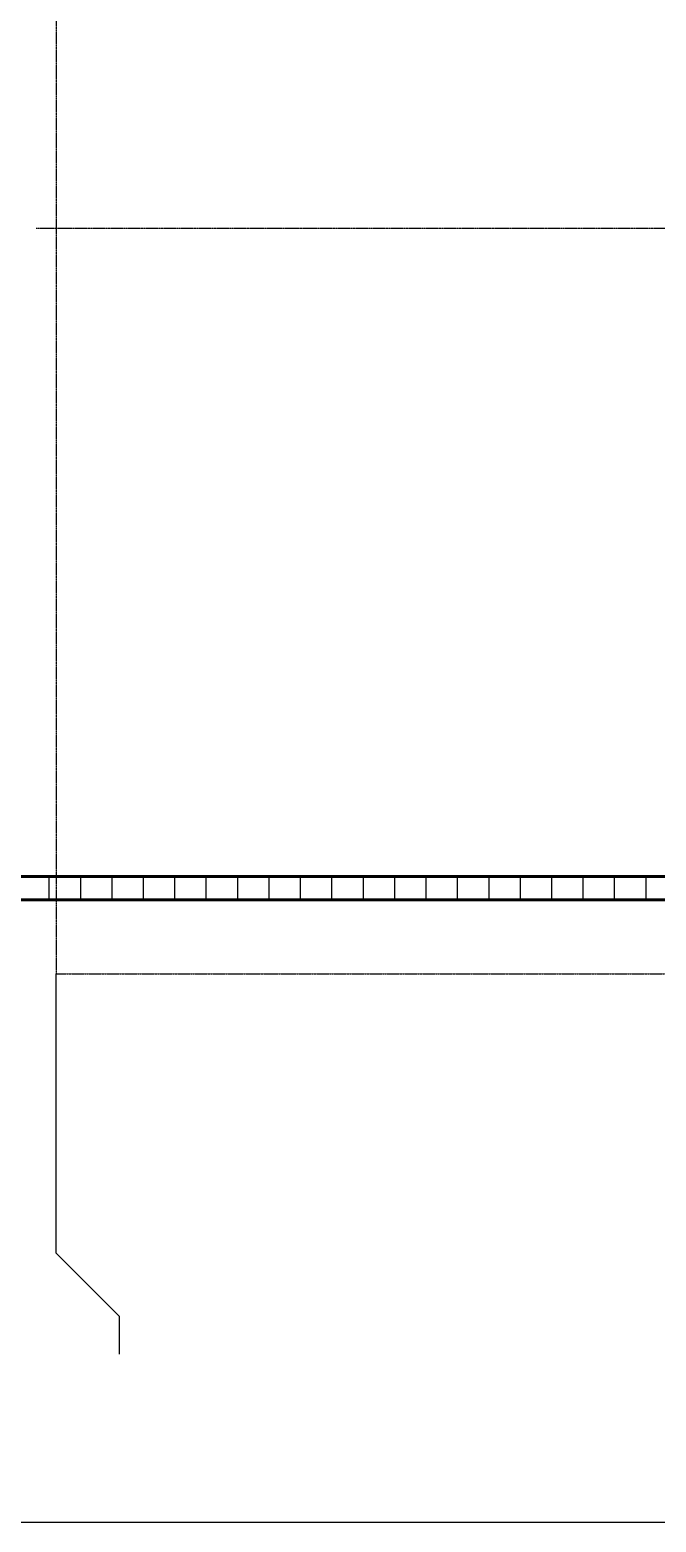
# Model space of a CAD drawing. Header units: inches. Extents: x -21257 to 11444, y 0 to 8704.
# Drawn here: x 6934 to 7532, y 0 to 1425 of the extents above; entities that cross this region are included whole.
import ezdxf

# ---------------------------------------------------------------- set-up
doc = ezdxf.new("R2010")
doc.units = ezdxf.units.IN
doc.header["$MEASUREMENT"] = 0
doc.linetypes.add('CENTER2', pattern=[1.125, 0.75, -0.125, 0.125, -0.125])
for name, color, linetype in [('500-CONV-LAYOUT', 4, 'Continuous'), ('500-CONV-LAYOUT-LOWER', 4, 'Continuous'), ('Bldg_Cline', 8, 'CENTER2'), ('Bldg_Colnum', 8, 'Continuous'), ('ECT_PAGE_FRAM', 7, 'Continuous')]:
    doc.layers.add(name, color=color, linetype=linetype)

# ---------------------------------------------------------------- blocks, each defined once
blk = doc.blocks.new('Promise-US15-100330-00-10-003 Bldg Colums')
at = {"layer": 'Bldg_Cline'}
for p, q in [((6031, 7192), (6031, 8)), ((6012, 720), (10016, 720)), ((6031, 8), (10035, 8))]:
    blk.add_line(p, q, dxfattribs=at)
at = {"layer": 'Bldg_Colnum'}
for p, q in [((6031, -258.5), (6031, 8)), ((6091.5, -319), (6031, -258.5)), ((6091.5, -355), (6091.5, -319))]:
    blk.add_line(p, q, dxfattribs=at)
blk = doc.blocks.new('Promise-US15-100330-00-20-408 500 600 Series')
at = {"layer": '500-CONV-LAYOUT', "linetype": 'Continuous'}
for p, q in [((-8597.7, -13955.1, 270), (-8597.7, -13976.1, 270)), ((-8567.7, -13955.1, 263.5), (-8567.7, -13953.6, 263.5)), ((-8567.7, -13955.1, 270), (-8567.7, -13953.6, 270)), ((-8567.7, -13955.1, 270), (-8567.7, -13976.1, 270)), ((-8567.7, -13955.1, 270), (-8567.7, -13955.1, 263.5)), ((-8537.7, -13955.1, 270), (-8537.7, -13976.1, 270)), ((-8507.7, -13955.1, 270), (-8507.7, -13976.1, 270)), ((-8477.7, -13955.1, 270), (-8477.7, -13976.1, 270)), ((-8447.7, -13955.1, 263.5), (-8447.7, -13953.6, 263.5)), ((-8447.7, -13955.1, 270), (-8447.7, -13953.6, 270)), ((-8447.7, -13955.1, 270), (-8447.7, -13976.1, 270)), ((-8447.7, -13955.1, 270), (-8447.7, -13955.1, 263.5)), ((-8417.7, -13955.1, 270), (-8417.7, -13976.1, 270)), ((-8387.7, -13955.1, 270), (-8387.7, -13976.1, 270)), ((-8357.7, -13955.1, 270), (-8357.7, -13976.1, 270)), ((-8327.7, -13955.1, 263.5), (-8327.7, -13953.6, 263.5)), ((-8327.7, -13955.1, 270), (-8327.7, -13953.6, 270)), ((-8327.7, -13955.1, 270), (-8327.7, -13976.1, 270)), ((-8327.7, -13955.1, 270), (-8327.7, -13955.1, 263.5)), ((-8297.7, -13955.1, 270), (-8297.7, -13976.1, 270)), ((-8267.7, -13955.1, 270), (-8267.7, -13976.1, 270)), ((-8237.7, -13955.1, 270), (-8237.7, -13976.1, 270)), ((-8207.7, -13955.1, 263.5), (-8207.7, -13953.6, 263.5)), ((-8207.7, -13955.1, 270), (-8207.7, -13953.6, 270)), ((-8207.7, -13955.1, 270), (-8207.7, -13976.1, 270)), ((-8207.7, -13955.1, 270), (-8207.7, -13955.1, 263.5)), ((-8177.7, -13955.1, 270), (-8177.7, -13976.1, 270)), ((-8147.7, -13955.1, 270), (-8147.7, -13976.1, 270)), ((-8117.7, -13955.1, 270), (-8117.7, -13976.1, 270)), ((-8087.7, -13955.1, 263.5), (-8087.7, -13953.6, 263.5)), ((-8087.7, -13955.1, 270), (-8087.7, -13953.6, 270)), ((-8087.7, -13955.1, 270), (-8087.7, -13976.1, 270)), ((-8087.7, -13955.1, 270), (-8087.7, -13955.1, 263.5)), ((-8057.7, -13955.1, 270), (-8057.7, -13976.1, 270)), ((-8027.7, -13955.1, 270), (-8027.7, -13976.1, 270)), ((-8567.7, -13976.1, 263.5), (-8567.7, -13977.6, 263.5)), ((-8567.7, -13976.1, 270), (-8567.7, -13976.1, 263.5)), ((-8567.7, -13977.6, 270), (-8567.7, -13976.1, 270)), ((-8447.7, -13976.1, 263.5), (-8447.7, -13977.6, 263.5)), ((-8447.7, -13976.1, 270), (-8447.7, -13976.1, 263.5)), ((-8447.7, -13977.6, 270), (-8447.7, -13976.1, 270)), ((-8327.7, -13976.1, 263.5), (-8327.7, -13977.6, 263.5)), ((-8327.7, -13976.1, 270), (-8327.7, -13976.1, 263.5)), ((-8327.7, -13977.6, 270), (-8327.7, -13976.1, 270)), ((-8207.7, -13976.1, 263.5), (-8207.7, -13977.6, 263.5)), ((-8207.7, -13976.1, 270), (-8207.7, -13976.1, 263.5)), ((-8207.7, -13977.6, 270), (-8207.7, -13976.1, 270)), ((-8087.7, -13976.1, 263.5), (-8087.7, -13977.6, 263.5)), ((-8087.7, -13976.1, 270), (-8087.7, -13976.1, 263.5)), ((-8087.7, -13977.6, 270), (-8087.7, -13976.1, 270))]:
    blk.add_line(p, q, dxfattribs=at)
at = {"layer": '500-CONV-LAYOUT'}
for points in [[(-7727.7, -13955.1, 263.5), (-9047.7, -13955.1, 263.5), (-9047.7, -13953.6, 263.5), (-7727.7, -13953.6, 263.5)], [(-7727.7, -13955.1, 270), (-9047.7, -13955.1, 270), (-9047.7, -13953.6, 270), (-7727.7, -13953.6, 270)], [(-7727.7, -13976.1, 270), (-9047.7, -13976.1, 270), (-9047.7, -13955.1, 270), (-7727.7, -13955.1, 270)], [(-7727.7, -13955.1, 270), (-9047.7, -13955.1, 270), (-9047.7, -13955.1, 263.5), (-7727.7, -13955.1, 263.5)], [(-7727.7, -13976.1, 270), (-9047.7, -13976.1, 270), (-9047.7, -13976.1, 263.5), (-7727.7, -13976.1, 263.5)], [(-7727.7, -13977.6, 263.5), (-9047.7, -13977.6, 263.5), (-9047.7, -13976.1, 263.5), (-7727.7, -13976.1, 263.5)], [(-7727.7, -13977.6, 270), (-9047.7, -13977.6, 270), (-9047.7, -13976.1, 270), (-7727.7, -13976.1, 270)]]:
    blk.add_3dface(points, dxfattribs=at)
at = {"layer": '500-CONV-LAYOUT-LOWER'}
for p, q in [((-8559.5, -13955.1, 215.5), (-8559.5, -13953.6, 215.5)), ((-8559.5, -13953.6, 222), (-8559.5, -13955.1, 222)), ((-8559.5, -13955.1, 222), (-8559.5, -13955.1, 215.5)), ((-8439.5, -13955.1, 215.5), (-8439.5, -13953.6, 215.5)), ((-8439.5, -13953.6, 222), (-8439.5, -13955.1, 222)), ((-8439.5, -13955.1, 222), (-8439.5, -13955.1, 215.5)), ((-8319.5, -13955.1, 215.5), (-8319.5, -13953.6, 215.5)), ((-8319.5, -13953.6, 222), (-8319.5, -13955.1, 222)), ((-8319.5, -13955.1, 222), (-8319.5, -13955.1, 215.5)), ((-8199.5, -13955.1, 215.5), (-8199.5, -13953.6, 215.5)), ((-8199.5, -13953.6, 222), (-8199.5, -13955.1, 222)), ((-8199.5, -13955.1, 222), (-8199.5, -13955.1, 215.5)), ((-8079.5, -13955.1, 215.5), (-8079.5, -13953.6, 215.5)), ((-8079.5, -13953.6, 222), (-8079.5, -13955.1, 222)), ((-8079.5, -13955.1, 222), (-8079.5, -13955.1, 215.5)), ((-8559.5, -13976.1, 215.5), (-8559.5, -13977.6, 215.5)), ((-8559.5, -13976.1, 222), (-8559.5, -13976.1, 215.5)), ((-8559.5, -13976.1, 222), (-8559.5, -13977.6, 222)), ((-8439.5, -13976.1, 215.5), (-8439.5, -13977.6, 215.5)), ((-8439.5, -13976.1, 222), (-8439.5, -13976.1, 215.5)), ((-8439.5, -13976.1, 222), (-8439.5, -13977.6, 222)), ((-8319.5, -13976.1, 215.5), (-8319.5, -13977.6, 215.5)), ((-8319.5, -13976.1, 222), (-8319.5, -13976.1, 215.5)), ((-8319.5, -13976.1, 222), (-8319.5, -13977.6, 222)), ((-8199.5, -13976.1, 215.5), (-8199.5, -13977.6, 215.5)), ((-8199.5, -13976.1, 222), (-8199.5, -13976.1, 215.5)), ((-8199.5, -13976.1, 222), (-8199.5, -13977.6, 222)), ((-8079.5, -13976.1, 215.5), (-8079.5, -13977.6, 215.5)), ((-8079.5, -13976.1, 222), (-8079.5, -13976.1, 215.5)), ((-8079.5, -13976.1, 222), (-8079.5, -13977.6, 222))]:
    blk.add_line(p, q, dxfattribs=at)
for points in [[(-9039.5, -13953.6, 215.5), (-7599.5, -13953.6, 215.5), (-7599.5, -13955.1, 215.5), (-9039.5, -13955.1, 215.5)], [(-9039.5, -13953.6, 222), (-7599.5, -13953.6, 222), (-7599.5, -13955.1, 222), (-9039.5, -13955.1, 222)], [(-9039.5, -13955.1, 222), (-7599.5, -13955.1, 222), (-7599.5, -13976.1, 222), (-9039.5, -13976.1, 222)], [(-9039.5, -13955.1, 222), (-7599.5, -13955.1, 222), (-7599.5, -13955.1, 215.5), (-9039.5, -13955.1, 215.5)], [(-9039.5, -13976.1, 222), (-7599.5, -13976.1, 222), (-7599.5, -13976.1, 215.5), (-9039.5, -13976.1, 215.5)], [(-9039.5, -13976.1, 215.5), (-7599.5, -13976.1, 215.5), (-7599.5, -13977.6, 215.5), (-9039.5, -13977.6, 215.5)], [(-9039.5, -13976.1, 222), (-7599.5, -13976.1, 222), (-7599.5, -13977.6, 222), (-9039.5, -13977.6, 222)]]:
    blk.add_3dface(points, dxfattribs=at)

msp = doc.modelspace()

# ---------------------------------------------------------------- linework, layer by layer
at = {"layer": 'ECT_PAGE_FRAM'}
msp.add_lwpolyline([(0, 0), (11264, 0), (11264, 8704), (0, 8704)], close=True, dxfattribs=at)

# ---------------------------------------------------------------- block references
for name, p in [('Promise-US15-100330-00-10-003 Bldg Colums', (928.1, 515.5)), ('Promise-US15-100330-00-20-408 500 600 Series', (15550, 14571))]:
    msp.add_blockref(name, p)

doc.saveas('drawing.dxf')
